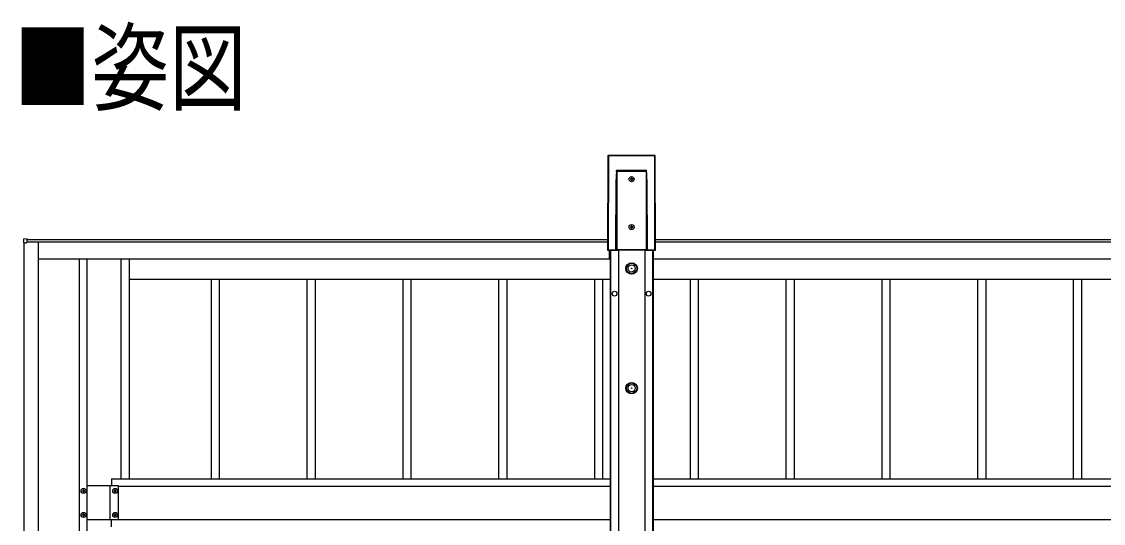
# Model space of a CAD drawing. Units: millimetres, scale not verified. Extents: x -12615 to 12615, y -8910 to 8910.
# Drawn here: x -3739 to -1481, y 1079 to 2127 of the extents above; entities that cross this region are included whole.
import ezdxf
from ezdxf.enums import TextEntityAlignment as Align

# ---------------------------------------------------------------- set-up
doc = ezdxf.new("R2010")
doc.units = ezdxf.units.MM
doc.header["$LTSCALE"] = 50
doc.layers.add('0-2_USER1', color=3, linetype='Continuous')
doc.layers.add('0-5_YKK_A1', color=4, linetype='Continuous')
doc.styles.add('ＭＳ ゴシック', font='')
doc.styles.get('ＭＳ ゴシック').set_extended_font_data('MS Gothic')

msp = doc.modelspace()

# ---------------------------------------------------------------- linework, layer by layer
at = {"layer": '0-5_YKK_A1'}
for p, q in [((-2514.84, 1847.28), (-2515.47, 1650.14)), ((-2514.99, 1650.62), (-2514.36, 1846.8)), ((-2514.36, 1846.8), (-2514.84, 1847.28)), ((-2514.84, 1847.28), (-2514.84, 1847.28)), ((-2513.86, 1846.77), (-2514.49, 1650.59)), ((-2416.83, 1847.78), (-2514.34, 1847.78)), ((-2514.34, 1847.78), (-2513.86, 1847.3)), ((-2416.83, 1847.78), (-2514.34, 1847.78)), ((-2514.34, 1847.78), (-2514.34, 1847.78)), ((-2513.86, 1847.3), (-2417.31, 1847.3)), ((-2513.86, 1847.3), (-2513.86, 1846.77)), ((-2417.31, 1846.77), (-2513.86, 1846.77)), ((-2417.31, 1847.3), (-2416.83, 1847.78)), ((-2417.31, 1847.3), (-2417.31, 1846.77)), ((-2416.68, 1650.59), (-2417.31, 1846.77)), ((-2416.83, 1847.78), (-2416.83, 1847.78)), ((-2416.33, 1847.28), (-2416.81, 1846.8)), ((-2416.81, 1846.8), (-2416.18, 1650.62)), ((-2415.7, 1650.14), (-2416.33, 1847.28)), ((-2415.7, 1650.14), (-2416.33, 1847.28)), ((-2416.33, 1847.28), (-2416.33, 1847.28)), ((-2496.64, 1816.69), (-2434.53, 1816.69)), ((-2434.52, 1814.08), (-2496.64, 1814.08)), ((-2496.64, 1814.08), (-2496.64, 1651.15)), ((-2434.52, 1651.15), (-2434.52, 1814.08)), ((-2498.11, 1650.7), (-2497.64, 1797.48)), ((-2497.14, 1797.46), (-2497.61, 1650.67)), ((-2497.14, 1651.15), (-2497.14, 1797.46)), ((-2465.1, 1799.55), (-2465.1, 1800.51)), ((-2434.02, 1797.46), (-2434.02, 1651.15)), ((-2433.55, 1650.67), (-2434.02, 1797.46)), ((-2433.52, 1797.48), (-2433.05, 1650.7)), ((-2465.1, 1699.55), (-2465.1, 1700.51)), ((-3727.08, 1673.47), (-3734.61, 1673.01)), ((-3727.08, 1672.97), (-3727.08, 1673.47)), ((-3727.08, 1667.07), (-3727.08, 1672.97)), ((-3727.08, 1671.95), (-2515.4, 1671.95)), ((-2415.77, 1671.95), (758.6, 1671.95)), ((-3734.61, 1665.27), (-3728.9, 1665.27)), ((-3733.58, -543.76), (-3733.58, 1665.27)), ((-3728.9, 1665.27), (-3728.58, 1665.27)), ((-3728.58, 1665.27), (-3728.58, 1666.47)), ((-3703.58, 1666.45), (-3728.58, 1666.45)), ((-3728.08, 1666.45), (-3728.08, 1666.77)), ((-3727.08, 1666.95), (-2515.41, 1666.95)), ((-3725.08, 1666.93), (-2515.41, 1666.93)), ((-3725.08, 1666.93), (-3725.08, 1666.45)), ((-3703.58, -510.46), (-3703.58, 1666.45)), ((-2515.47, 1650.14), (-2515.47, 1650.14)), ((-2514.49, 1650.12), (-2514.97, 1649.64)), ((-2514.97, 1649.64), (-2494.21, 1649.64)), ((-2514.97, 1649.64), (-2494.21, 1649.64)), ((-2514.97, 1649.64), (-2514.97, 1649.64)), ((-2514.49, 1650.59), (-2498.11, 1650.59)), ((-2514.49, 1650.59), (-2514.49, 1650.12)), ((-2497.17, 1650.12), (-2514.49, 1650.12)), ((-2511.58, 1631.96), (-2511.58, 1649.64)), ((-2511.58, 1631.95), (-2511.58, 1649.64)), ((-2510.58, 1649.64), (-2510.58, -143.48)), ((-2509.38, 1649.64), (-2509.38, -143.48)), ((-2497.61, 1650.67), (-2497.14, 1651.15)), ((-2496.64, 1650.65), (-2497.17, 1650.12)), ((-2496.64, 1651.15), (-2434.52, 1651.15)), ((-2496.64, 1651.15), (-2496.64, 1650.65)), ((-2434.52, 1650.65), (-2496.64, 1650.65)), ((-2494.21, 1649.64), (-2493.96, 1650.52)), ((-2493.96, 1650.52), (-2437.08, 1650.52)), ((-2493.08, 1650.52), (-2493.08, -25.31)), ((-2438.08, 1650.52), (-2438.08, -25.31)), ((-2437.08, 1650.52), (-2436.83, 1649.64)), ((-2436.83, 1649.64), (-2416.2, 1649.64)), ((-2436.83, 1649.64), (-2416.2, 1649.64)), ((-2434.52, 1651.15), (-2434.52, 1650.65)), ((-2433.99, 1650.12), (-2434.52, 1650.65)), ((-2434.02, 1651.15), (-2433.55, 1650.67)), ((-2416.68, 1650.12), (-2433.99, 1650.12)), ((-2433.06, 1650.59), (-2416.68, 1650.59)), ((-2421.78, 1649.64), (-2421.78, -143.48)), ((-2420.58, 1649.64), (-2420.58, -143.48)), ((-2419.58, 1631.96), (-2419.58, 1649.64)), ((-2419.58, 1631.95), (-2419.58, 1649.64)), ((-2416.68, 1650.12), (-2416.68, 1650.59)), ((-2416.2, 1649.64), (-2416.68, 1650.12)), ((-2416.2, 1649.64), (-2416.2, 1649.64)), ((-2416.18, 1650.62), (-2415.7, 1650.14)), ((-2415.75, 1666.95), (758.59, 1666.95)), ((-2415.75, 1666.93), (758.59, 1666.93)), ((-2415.7, 1650.14), (-2415.7, 1650.14)), ((-3703.58, 1631.95), (-2511.58, 1631.95)), ((-3618.58, 1631.95), (-3618.58, -510.46)), ((-3602.58, 1631.95), (-3602.58, -510.46)), ((-3531.58, 1631.95), (-3531.58, 1171.96)), ((-3514.58, 1631.95), (-3514.58, 1171.96)), ((-2511.58, 1646.96), (-2510.58, 1646.96)), ((-2420.58, 1646.96), (-2419.58, 1646.96)), ((-2419.58, 1631.95), (762.42, 1631.95)), ((-3514.58, 1588.96), (-3327.48, 1588.96)), ((-3342.58, 1171.96), (-3342.58, 1588.96)), ((-3342.58, 1588.96), (-3127.48, 1588.96)), ((-3325.58, 1171.96), (-3325.58, 1588.96)), ((-3142.58, 1171.96), (-3142.58, 1588.96)), ((-3142.58, 1588.96), (-2927.48, 1588.96)), ((-3125.58, 1171.96), (-3125.58, 1588.96)), ((-2942.58, 1171.96), (-2942.58, 1588.96)), ((-2942.58, 1588.96), (-2727.48, 1588.96)), ((-2925.58, 1171.96), (-2925.58, 1588.96)), ((-2742.58, 1171.96), (-2742.58, 1588.96)), ((-2742.58, 1588.96), (-2527.48, 1588.96)), ((-2725.58, 1171.96), (-2725.58, 1588.96)), ((-2542.58, 1171.96), (-2542.58, 1588.96)), ((-2542.58, 1588.96), (-2510.58, 1588.96)), ((-2525.58, 1171.96), (-2525.58, 1588.96)), ((-2420.58, 1588.96), (-2327.48, 1588.96)), ((-2342.58, 1171.96), (-2342.58, 1588.96)), ((-2342.58, 1588.96), (-2127.48, 1588.96)), ((-2325.58, 1171.96), (-2325.58, 1588.96)), ((-2142.58, 1171.96), (-2142.58, 1588.96)), ((-2142.58, 1588.96), (-1927.48, 1588.96)), ((-2125.58, 1171.96), (-2125.58, 1588.96)), ((-1942.58, 1171.96), (-1942.58, 1588.96)), ((-1942.58, 1588.96), (-1727.48, 1588.96)), ((-1925.58, 1171.96), (-1925.58, 1588.96)), ((-1742.58, 1171.96), (-1742.58, 1588.96)), ((-1742.58, 1588.96), (-1527.48, 1588.96)), ((-1725.58, 1171.96), (-1725.58, 1588.96)), ((-1542.58, 1171.96), (-1542.58, 1588.96)), ((-1542.58, 1588.96), (-1327.48, 1588.96)), ((-1525.58, 1171.96), (-1525.58, 1588.96)), ((-3536.58, 1157.46), (-3602.58, 1157.46)), ((-3536.58, 1157.46), (-3602.58, 1157.46)), ((-3554.08, 1086.46), (-3554.08, 1157.46)), ((-3554.08, 1086.46), (-3554.08, 1157.46)), ((-3551.58, 1171.96), (-3551.58, 1157.46)), ((-3551.58, 1171.96), (-2510.58, 1171.96)), ((-3536.58, 1086.46), (-3536.58, 1157.46)), ((-3536.58, 1086.46), (-3536.58, 1157.46)), ((-3536.58, 1156.96), (-2510.58, 1156.96)), ((-2420.58, 1171.96), (763.42, 1171.96)), ((-2420.58, 1156.96), (763.42, 1156.96)), ((-3610.06, 1148.4), (-3610.06, 1149.36)), ((-3544.06, 1148.4), (-3544.06, 1149.36)), ((-3610.06, 1098.4), (-3610.06, 1099.36)), ((-3536.58, 1086.46), (-3602.58, 1086.46)), ((-3536.58, 1086.46), (-3602.58, 1086.46)), ((-3551.58, 1071.96), (-3551.58, 1086.46)), ((-3544.06, 1098.4), (-3544.06, 1099.36)), ((-3536.58, 1086.96), (-2510.58, 1086.96)), ((-2420.58, 1086.96), (763.42, 1086.96))]:
    msp.add_line(p, q, dxfattribs=at)
for points in [[(-2514.84, 1847.28), (-2515.47, 1650.14), (-2514.99, 1650.62)], [(-2497, 1814.1), (-2496.73, 1816.08), (-2496.64, 1816.65), (-2496.64, 1816.69)], [(-2496.64, 1814.08), (-2496.67, 1814.08), (-2496.69, 1814.08), (-2496.71, 1814.08), (-2496.73, 1814.08), (-2496.76, 1814.08), (-2496.78, 1814.08), (-2496.8, 1814.08), (-2496.82, 1814.08)], [(-2434.34, 1814.08), (-2434.48, 1816.07), (-2434.52, 1816.65), (-2434.53, 1816.69)], [(-2434.52, 1814.08), (-2434.5, 1814.08), (-2434.48, 1814.08), (-2434.45, 1814.08), (-2434.43, 1814.08), (-2434.41, 1814.08), (-2434.38, 1814.08), (-2434.36, 1814.08), (-2434.34, 1814.08)], [(-2467.02, 1798.59), (-2467.98, 1798.59), (-2467.98, 1797.63), (-2467.02, 1797.63)], [(-2465.1, 1800.51), (-2466.06, 1800.51), (-2466.06, 1799.55)], [(-2466.06, 1796.67), (-2466.06, 1795.71), (-2465.1, 1795.71), (-2465.1, 1796.67)], [(-2464.14, 1797.63), (-2463.18, 1797.63), (-2463.18, 1798.59), (-2464.14, 1798.59)], [(-2467.02, 1698.59), (-2467.98, 1698.59), (-2467.98, 1697.63), (-2467.02, 1697.63)], [(-2465.1, 1700.51), (-2466.06, 1700.51), (-2466.06, 1699.55)], [(-2466.06, 1696.67), (-2466.06, 1695.71), (-2465.1, 1695.71), (-2465.1, 1696.67)], [(-2464.14, 1697.63), (-2463.18, 1697.63), (-2463.18, 1698.59), (-2464.14, 1698.59)], [(-3735.08, 1672.51), (-3735.08, 1665.27), (-3734.61, 1665.27)], [(-3728.28, 1666.77), (-3727.08, 1666.77), (-3727.08, 1667.07)], [(-2496.64, 1651.15), (-2496.74, 1651.15), (-2496.83, 1651.15), (-2496.91, 1651.15), (-2496.99, 1651.15), (-2497.05, 1651.15), (-2497.1, 1651.15), (-2497.13, 1651.15), (-2497.14, 1651.15)], [(-2434.52, 1651.15), (-2434.43, 1651.15), (-2434.34, 1651.15), (-2434.25, 1651.15), (-2434.18, 1651.15), (-2434.12, 1651.15), (-2434.07, 1651.15), (-2434.04, 1651.15), (-2434.02, 1651.15)], [(-3611.02, 1146.48), (-3611.98, 1146.48), (-3611.98, 1147.44), (-3611.02, 1147.44)], [(-3610.06, 1149.36), (-3609.1, 1149.36), (-3609.1, 1148.4)], [(-3609.1, 1145.52), (-3609.1, 1144.56), (-3610.06, 1144.56), (-3610.06, 1145.52)], [(-3608.14, 1147.44), (-3607.18, 1147.44), (-3607.18, 1146.48), (-3608.14, 1146.48)], [(-3545.02, 1146.48), (-3545.98, 1146.48), (-3545.98, 1147.44), (-3545.02, 1147.44)], [(-3544.06, 1149.36), (-3543.1, 1149.36), (-3543.1, 1148.4)], [(-3543.1, 1145.52), (-3543.1, 1144.56), (-3544.06, 1144.56), (-3544.06, 1145.52)], [(-3542.14, 1147.44), (-3541.18, 1147.44), (-3541.18, 1146.48), (-3542.14, 1146.48)], [(-3611.02, 1096.48), (-3611.98, 1096.48), (-3611.98, 1097.44), (-3611.02, 1097.44)], [(-3610.06, 1099.36), (-3609.1, 1099.36), (-3609.1, 1098.4)], [(-3609.1, 1095.52), (-3609.1, 1094.56), (-3610.06, 1094.56), (-3610.06, 1095.52)], [(-3608.14, 1097.44), (-3607.18, 1097.44), (-3607.18, 1096.48), (-3608.14, 1096.48)], [(-3545.02, 1096.48), (-3545.98, 1096.48), (-3545.98, 1097.44), (-3545.02, 1097.44)], [(-3544.06, 1099.36), (-3543.1, 1099.36), (-3543.1, 1098.4)], [(-3543.1, 1095.52), (-3543.1, 1094.56), (-3544.06, 1094.56), (-3544.06, 1095.52)], [(-3542.14, 1097.44), (-3541.18, 1097.44), (-3541.18, 1096.48), (-3542.14, 1096.48)]]:
    msp.add_lwpolyline(points, dxfattribs=at)
for centre, radius in [((-2465.58, 1798.11), 5.3), ((-2465.58, 1698.11), 5.3), ((-2465.52, 1611.61), 12), ((-2465.52, 1611.61), 10.88), ((-2465.52, 1611.61), 7.48), ((-2465.52, 1611.61), 0.5), ((-2501.08, 1558.96), 5), ((-2430.08, 1558.96), 5), ((-2465.52, 1361.61), 12), ((-2465.52, 1361.61), 10.88), ((-2465.52, 1361.61), 7.48), ((-2465.52, 1361.61), 0.5), ((-3609.58, 1146.96), 5.3), ((-3543.58, 1146.96), 5.3), ((-3609.58, 1096.96), 5.3), ((-3543.58, 1096.96), 5.3)]:
    msp.add_circle(centre, radius, dxfattribs=at)
for centre, radius, start, end in [((-2514.34, 1847.28), 0.5, 90, 179.81634), ((-2514.33, 1847.27), 0.501, 90.24971, 179.75029), ((-2513.86, 1846.8), 0.501, 90.24971, 179.75029), ((-2513.96, 1849.53), 2.76, 261.80183, 272.1952), ((-2417.31, 1846.8), 0.501, 0.24971, 89.75029), ((-2417.2, 1849.53), 2.76, 267.8048, 278.19817), ((-2416.83, 1847.28), 0.5, 0.18366, 90), ((-2416.83, 1847.27), 0.501, 0.24971, 89.75029), ((-2498.21, 1805.1), 9.09, 81.20266, 82.35702), ((-2055.27, 1784.11), 442.57, 175.77814, 176.1178), ((-2733.26, 1773.11), 301.89, 7.80423, 8.30085), ((-2432.95, 1805.1), 9.09, 97.64298, 98.79734), ((-2497.54, 1794.73), 2.76, 81.80183, 92.1952), ((-2467.02, 1799.55), 0.96, 270, 0), ((-2467.02, 1796.67), 0.96, 0, 90), ((-2464.14, 1799.55), 0.96, 180, 270), ((-2464.14, 1796.67), 0.96, 90, 180), ((-2433.63, 1794.73), 2.76, 87.8048, 98.19817), ((-2467.02, 1699.55), 0.96, 270, 0), ((-2467.02, 1696.67), 0.96, 0, 90), ((-2464.14, 1699.55), 0.96, 180, 270), ((-2464.14, 1696.67), 0.96, 90, 180), ((-3734.58, 1672.51), 0.5, 93.5, 180), ((-3728.28, 1666.47), 0.3, 90, 180), ((-2514.97, 1650.14), 0.5, 179.81634, 270), ((-2514.97, 1650.14), 0.501, 180.24971, 269.75029), ((-2514.49, 1650.62), 0.501, 180.24971, 269.75029), ((-2514.59, 1653.35), 2.76, 261.80183, 272.1952), ((-2498.01, 1647.94), 2.76, 81.80183, 92.1952), ((-2497.7, 1647.83), 2.79, 88.18282, 98.39155), ((-2496.64, 1651.15), 0.501, 180.24971, 269.75029), ((-2434.52, 1651.15), 0.501, 270.24971, 359.75029), ((-2433.47, 1647.83), 2.79, 81.60845, 91.81718), ((-2433.16, 1647.94), 2.76, 87.8048, 98.19817), ((-2416.57, 1653.35), 2.76, 267.8048, 278.19817), ((-2416.68, 1650.62), 0.501, 270.24971, 359.75029), ((-2416.2, 1650.14), 0.5, 270, 0.18366), ((-2416.2, 1650.14), 0.501, 270.24971, 359.75029), ((-3611.02, 1148.4), 0.96, 270, 0), ((-3611.02, 1145.52), 0.96, 0, 90), ((-3608.14, 1148.4), 0.96, 180, 270), ((-3608.14, 1145.52), 0.96, 90, 180), ((-3545.02, 1148.4), 0.96, 270, 0), ((-3545.02, 1145.52), 0.96, 0, 90), ((-3542.14, 1148.4), 0.96, 180, 270), ((-3542.14, 1145.52), 0.96, 90, 180), ((-3611.02, 1098.4), 0.96, 270, 0), ((-3611.02, 1095.52), 0.96, 0, 90), ((-3608.14, 1098.4), 0.96, 180, 270), ((-3608.14, 1095.52), 0.96, 90, 180), ((-3545.02, 1098.4), 0.96, 270, 0), ((-3545.02, 1095.52), 0.96, 0, 90), ((-3542.14, 1098.4), 0.96, 180, 270), ((-3542.14, 1095.52), 0.96, 90, 180)]:
    msp.add_arc(centre, radius, start, end, dxfattribs=at)
for centre, major_axis, ratio, start_param, end_param in [((-2496.64, 1796.32), (0, -19.08), 0.052413, 3.5123474, 4.6513024), ((-2496.64, 1796.29), (0, -19.08), 0.026207, 3.5123474, 4.6513024), ((-2493.55, 1814.08), (0, -50), 0.061774, 4.6600291, 4.7123946), ((-2437.61, 1814.08), (0, -50), 0.061774, 1.5707907, 1.6231562), ((-2434.52, 1796.29), (0, -19.08), 0.026207, 1.6318829, 2.7708379), ((-2434.52, 1796.32), (0, -19.08), 0.052413, 1.6318829, 2.7708379), ((-2497.11, 1650.7), (-0.543, -0.848), 0.992387, 5.2824884, 5.3922079), ((-2497.17, 1650.62), (0.941, -0.042), 0.529688, 3.2789358, 4.7362857), ((-2497.11, 1650.68), (-0.293, -0.417), 0.981557, 5.3232786, 5.4329981), ((-2497.17, 1650.62), (0.185, -0.478), 0.839234, 4.3937254, 5.8510754), ((-2433.99, 1650.62), (-0.185, -0.478), 0.839234, 0.4321099, 1.8894599), ((-2433.99, 1650.62), (0.941, 0.042), 0.529688, 4.6884922, 6.1458421), ((-2434.06, 1650.68), (0.293, -0.417), 0.981557, 0.8501872, 0.9599067), ((-2434.06, 1650.7), (0.543, -0.848), 0.992387, 0.8909775, 1.0006969)]:
    msp.add_ellipse(centre, major_axis=major_axis, ratio=ratio, start_param=start_param, end_param=end_param, dxfattribs=at)

# ---------------------------------------------------------------- texts
at = {"layer": '0-2_USER1', "style": 'ＭＳ ゴシック', "width": 0.8}
msp.add_text('■姿図', height=148.5, dxfattribs=at).set_placement((-3755.18, 1912.45), align=Align.BOTTOM_LEFT)

doc.saveas('drawing.dxf')
